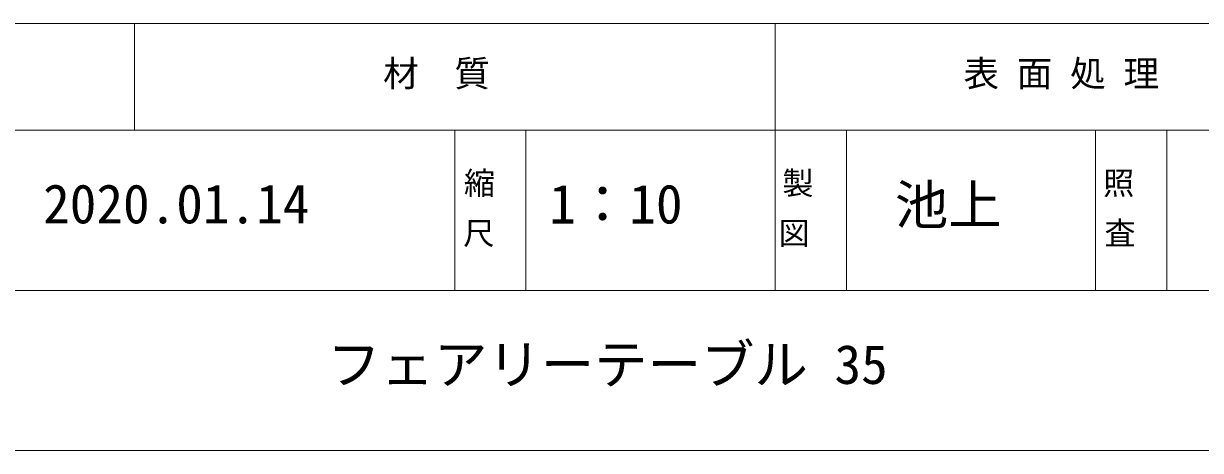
# Model space of a CAD drawing. Units: millimetres, scale not verified. Extents: x -203 to 203, y -143 to 143.
# Drawn here: x 65.8 to 131.9, y -138 to -114 of the extents above; entities that cross this region are included whole.
import ezdxf
from ezdxf.enums import TextEntityAlignment as Align

# ---------------------------------------------------------------- set-up
doc = ezdxf.new("R2010")
doc.units = ezdxf.units.MM
doc.header["$LTSCALE"] = 0.5
for name, color, linetype, lineweight in [('0-6_図面_FORMAT$03_TEXT', 7, 'Continuous', 18), ('0-7_図面_FORMAT$01_WAKU$OUT_LINE', 6, 'Continuous', 18), ('0-8_図面_FORMAT$01_WAKU$SUB_LINE', 7, 'Continuous', 18)]:
    doc.layers.add(name, color=color, linetype=linetype, lineweight=lineweight)
doc.styles.add('ＭＳ ゴシック', font='')
doc.styles.get('ＭＳ ゴシック').set_extended_font_data('MS Gothic')

# ---------------------------------------------------------------- blocks, each defined once
blk = doc.blocks.new('_X12')
at = {"layer": '0-6_図面_FORMAT$03_TEXT', "style": 'ＭＳ ゴシック'}
for s, p in [('縮', (601.025, 49.002)), ('尺', (600.952, 43.38))]:
    blk.add_text(s, height=2.566, dxfattribs=at).set_placement(p, align=Align.BOTTOM_LEFT)
blk = doc.blocks.new('_X11')
at = {"layer": '0-6_図面_FORMAT$03_TEXT', "style": 'ＭＳ ゴシック'}
for s, p in [('製', (636.801, 49.002)), ('図', (636.385, 43.38))]:
    blk.add_text(s, height=2.566, dxfattribs=at).set_placement(p, align=Align.BOTTOM_LEFT)
blk = doc.blocks.new('_X10')
at = {"layer": '0-6_図面_FORMAT$03_TEXT', "style": 'ＭＳ ゴシック'}
for s, p in [('照', (672.836, 49.002)), ('査', (672.987, 43.38))]:
    blk.add_text(s, height=2.566, dxfattribs=at).set_placement(p, align=Align.BOTTOM_LEFT)

msp = doc.modelspace()

# ---------------------------------------------------------------- linework, layer by layer
at = {"layer": '0-7_図面_FORMAT$01_WAKU$OUT_LINE'}
for p, q in [((198, -114), (-198, -114)), ((198, -120), (-78, -120)), ((-198, -138), (198, -138))]:
    msp.add_line(p, q, dxfattribs=at)
at = {"layer": '0-8_図面_FORMAT$01_WAKU$SUB_LINE'}
for p, q in [((72, -114), (72, -120)), ((108, -129), (108, -114)), ((90, -129), (90, -120)), ((94, -129), (94, -120)), ((112, -129), (112, -120)), ((126, -120), (126, -129)), ((130, -120), (130, -129)), ((12, -129), (144, -129))]:
    msp.add_line(p, q, dxfattribs=at)

# ---------------------------------------------------------------- block references
at = {"layer": '0-6_図面_FORMAT$03_TEXT', "xscale": 0.5, "yscale": 0.5}
for name in ['_X12', '_X11', '_X10']:
    msp.add_blockref(name, (-210, -148.5), dxfattribs=at)

# ---------------------------------------------------------------- texts
at = {"layer": '0-6_図面_FORMAT$03_TEXT', "style": 'ＭＳ ゴシック'}
for s, height, p in [('材\u3000質', 1.466, (85.975, -117.9799)), ('表 面 処 理', 1.466, (118.573, -117.9799)), ('池上', 2.199, (114.7187, -125.9459)), ('2020.01.14', 2.199, (66.8747, -125.8936)), ('1：10', 2.199, (95.3078, -125.9023)), ('フェアリーテーブル 35', 2.199, (82.8386, -134.9198))]:
    msp.add_text(s, height=height, dxfattribs=at).set_placement(p, align=Align.BOTTOM_LEFT)

doc.saveas('drawing.dxf')
